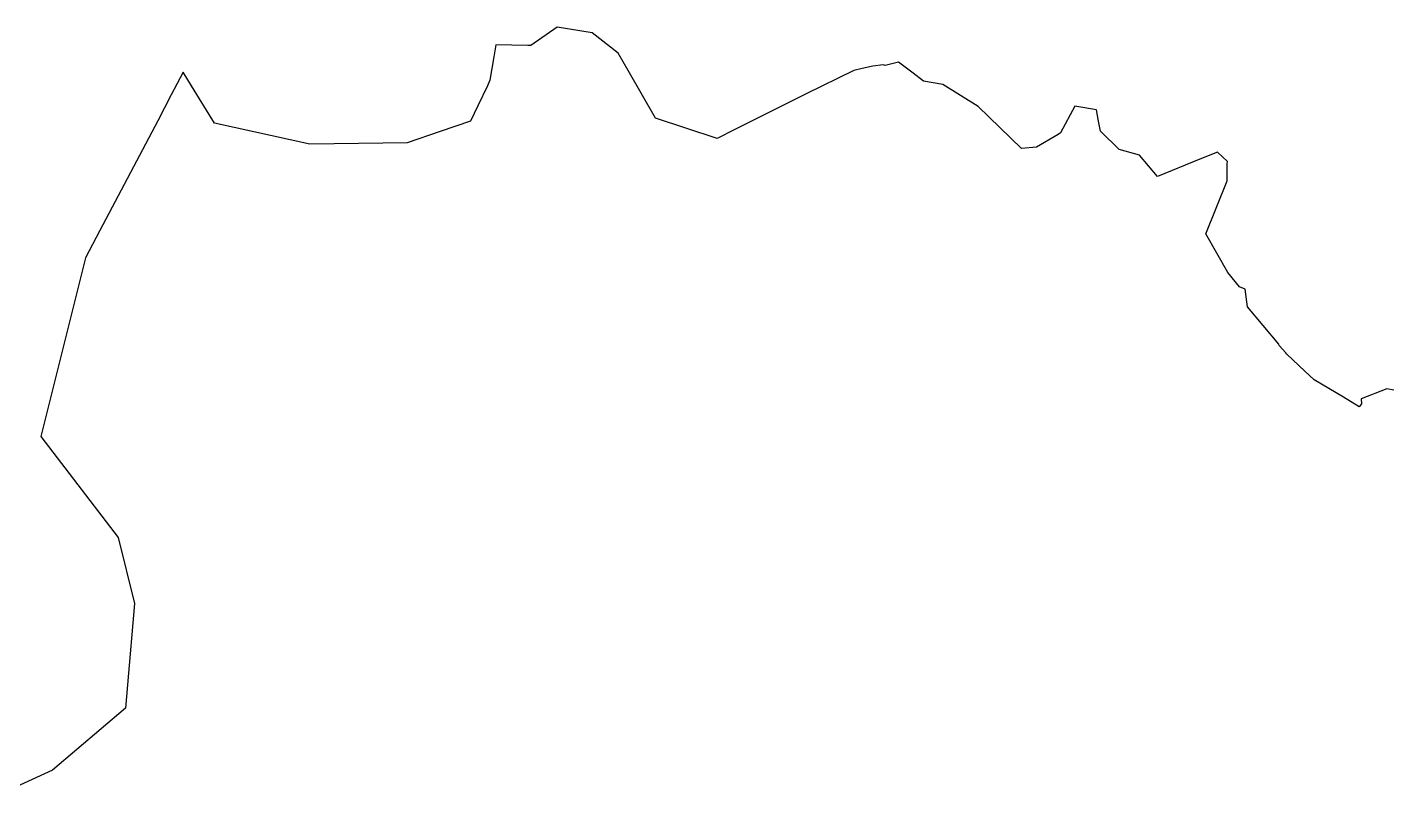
# Model space of a CAD drawing. Header units: metres. Extents: x 8244 to 287678, y 7853 to 2132060.
# Drawn here: x 272546 to 276156, y 2130003 to 2132060 of the extents above; entities that cross this region are included whole.
import ezdxf

# ---------------------------------------------------------------- set-up
doc = ezdxf.new("R2010")
doc.units = ezdxf.units.M
doc.layers.add('DISTRICT BOUNDRY', color=86, linetype='Continuous')

msp = doc.modelspace()

# ---------------------------------------------------------------- linework, layer by layer
at = {"layer": 'DISTRICT BOUNDRY'}
msp.add_polyline3d([(276171.8, 2131096.8, 0), (276153.7, 2131100.4, 0), (276085, 2131073.6, 0), (276086.3, 2131060.4, 0), (276080, 2131052.4, 0), (276038.5, 2131078.1, 0), (275960.3, 2131123.8, 0), (275935.8, 2131146.8, 0), (275887.7, 2131192.1, 0), (275885.8, 2131195.4, 0), (275868.1, 2131215.1, 0), (275867, 2131218.9, 0), (275784.1, 2131318, 0), (275777.7, 2131364.5, 0), (275762.2, 2131370.5, 0), (275731.9, 2131408.5, 0), (275673.1, 2131511.1, 0), (275729.7, 2131652.2, 0), (275730.1, 2131698.5, 0), (275730.2, 2131703.9, 0), (275703.9, 2131728.6, 0), (275657.5, 2131709.9, 0), (275544.6, 2131664.2, 0), (275496.8, 2131720.1, 0), (275443.4, 2131735.7, 0), (275393.9, 2131784, 0), (275388.8, 2131811, 0), (275383.2, 2131840.6, 0), (275325.6, 2131850.5, 0), (275287.6, 2131779.3, 0), (275281.1, 2131775.5, 0), (275223.8, 2131741.7, 0), (275184, 2131737.7, 0), (275068.9, 2131850, 0), (274975.7, 2131908.4, 0), (274924, 2131917.1, 0), (274896.5, 2131938.1, 0), (274858, 2131967.7, 0), (274822.2, 2131958.8, 0), (274817, 2131960.5, 0), (274789.3, 2131956.4, 0), (274761.5, 2131950.2, 0), (274739.3, 2131945.2, 0), (274612.6, 2131883.4, 0), (274421.8, 2131787.6, 0), (274376.3, 2131764.4, 0), (274213.4, 2131819, 0), (274140.3, 2131945.6, 0), (274113.7, 2131991.5, 0), (274045.2, 2132045.4, 0), (273951.7, 2132060.2, 0), (273951.7, 2132060.2, 0), (273881.9, 2132011.4, 0), (273873.9, 2132011.6, 0), (273789.2, 2132013.8, 0), (273783.9, 2131981.3, 0), (273773.8, 2131919.4, 0), (273766.9, 2131904.8, 0), (273741.9, 2131851.8, 0), (273722.5, 2131810.7, 0), (273641.3, 2131782.9, 0), (273554.2, 2131753.1, 0), (273295.5, 2131749.6, 0), (273042.8, 2131805.7, 0), (272982, 2131904.5, 0), (272959.9, 2131940.5, 0), (272928.2, 2131880.4, 0), (272892.2, 2131812, 0), (272738.5, 2131520.4, 0), (272700.5, 2131448.2, 0), (272662.6, 2131295.9, 0), (272582.3, 2130973, 0), (272786.9, 2130705.1, 0), (272830.4, 2130529.7, 0), (272812, 2130314, 0), (272806.7, 2130252.4, 0), (272612.9, 2130087.3, 0), (272429.4, 2130003.4, 0)], dxfattribs=at)

doc.saveas('drawing.dxf')
